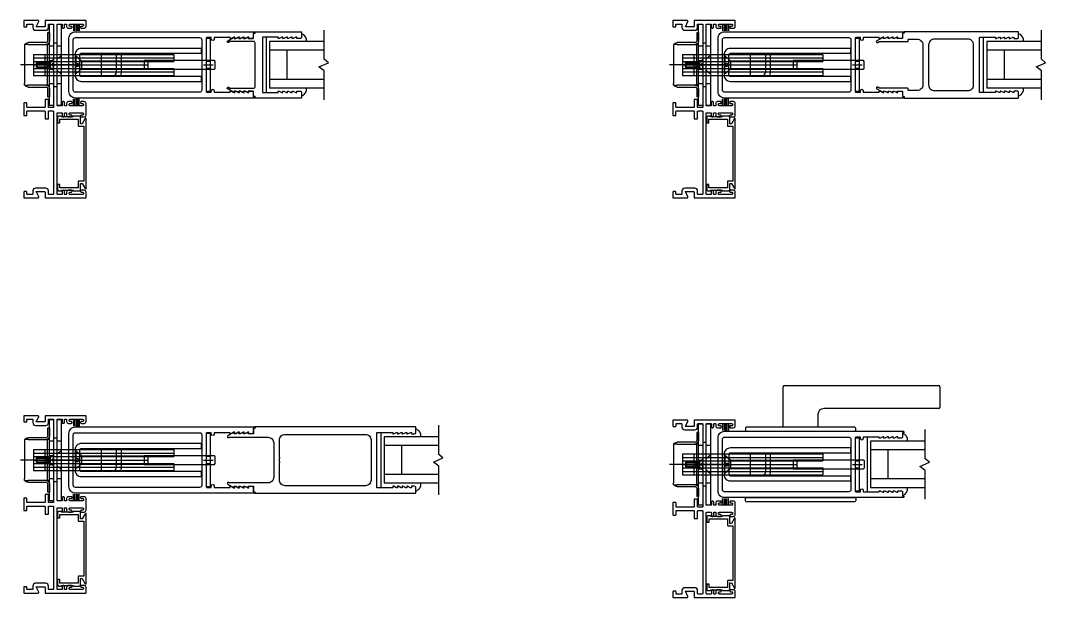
# Model space of a CAD drawing. Extents: x 0.2 to 54, y -4.4 to 30.3.
# Drawn here: x 2.86 to 24.92, y -4.39 to 8.02 of the extents above; entities that cross this region are included whole.
import ezdxf

# ---------------------------------------------------------------- set-up
doc = ezdxf.new("R2010")
doc.units = 0
doc.header["$MEASUREMENT"] = 0
doc.layers.get('0').update_dxf_attribs({"linetype": 'CONTINUOUS'})
for name, color, linetype in [('11', 1, 'CONTINUOUS'), ('FRAME', 1, 'CONTINUOUS'), ('GLASS-VINYL', 7, 'CONTINUOUS'), ('SASH', 5, 'CONTINUOUS'), ('STRIKE-PLATE', 7, 'CONTINUOUS')]:
    doc.layers.add(name, color=color, linetype=linetype)

# ---------------------------------------------------------------- blocks, each defined once
blk = doc.blocks.new('3767 LEADSILE')
for points in [[(3.769, -0.597), (3.749, -0.597), (3.689, -0.565), (3.669, -0.565), (3.669, -0.597), (3.649, -0.597), (3.589, -0.565), (3.569, -0.565), (3.569, -0.597), (3.549, -0.597), (3.489, -0.565), (3.469, -0.565), (3.469, -0.588), (3.126, -0.588), (3.126, -0.556, 1), (3.064, -0.556), (3.064, -0.588), (2.969, -0.588, -0.414214), (2.954, -0.573), (2.954, 0.573, -0.414214), (2.969, 0.588), (3.064, 0.588), (3.064, 0.556, 1), (3.126, 0.556), (3.126, 0.588), (3.469, 0.588), (3.469, 0.565), (3.489, 0.565), (3.549, 0.597), (3.569, 0.597), (3.569, 0.565), (3.589, 0.565), (3.649, 0.597), (3.669, 0.597), (3.669, 0.565), (3.689, 0.565), (3.749, 0.597), (3.769, 0.597), (3.769, 0.565), (3.789, 0.565), (3.849, 0.597), (3.869, 0.597), (3.869, 0.565), (3.938, 0.565, 0.414214), (3.969, 0.596), (3.969, 0.681), (3.989, 0.681, 1), (3.989, 0.713), (0.14, 0.713, 0.414214), (0, 0.573), (0, -0.573, 0.414214), (0.14, -0.713), (3.989, -0.713, 1), (3.989, -0.681), (3.969, -0.681), (3.969, -0.596, 0.414214), (3.938, -0.565), (3.869, -0.565), (3.869, -0.597), (3.849, -0.597), (3.789, -0.565), (3.769, -0.565)], [(2.814, -0.588, 0.414214), (2.86, -0.542), (2.86, 0.542, 0.414214), (2.814, 0.588), (0.14, 0.588, 0.414214), (0.094, 0.542), (0.094, -0.542, 0.414214), (0.14, -0.588)]]:
    blk.add_lwpolyline(points, format="xyb", close=True)
blk = doc.blocks.new('ARCHETYPE LATCH')
for p, q in [((-0.631, 0.225), (2.389, 0.225)), ((-0.631, 0.225), (-0.631, -0.225)), ((-0.381, -0.225), (-0.381, 0.225)), ((0.831, -0.225), (0.831, 0.225)), ((1.262, 0.235), (1.157, 0.235)), ((1.157, -0.145), (1.157, 0.235)), ((1.262, -0.145), (1.262, 0.235)), ((2.389, 0.225), (2.389, 0.075)), ((-0.631, 0.15), (2.389, 0.15)), ((-0.631, 0.075), (2.389, 0.075)), ((-0.631, 0), (1.837, 0)), ((0.28, 0.193), (0.28, 0.03)), ((0.401, 0.089), (0.28, 0.193)), ((0.28, 0.03), (0.333, 0.03)), ((0.333, 0.03), (0.333, -0.03)), ((0.401, 0.089), (1.749, 0.089)), ((0.401, 0.089), (0.401, -0.089)), ((1.837, -0.075), (1.837, 0.075)), ((-0.631, -0.075), (2.389, -0.075)), ((-0.631, -0.15), (2.389, -0.15)), ((0.28, -0.192), (0.28, -0.03)), ((0.28, -0.03), (0.333, -0.03)), ((0.401, -0.089), (0.28, -0.192)), ((0.401, -0.089), (1.749, -0.089)), ((2.389, -0.075), (2.389, -0.225))]:
    blk.add_line(p, q)
at = {"ltscale": 0.3}
for p, q in [((0.239, 0), (-0.021, 0)), ((0.401, 0), (1.036, 0)), ((3.025, 0), (3.235, 0))]:
    blk.add_line(p, q, dxfattribs=at)
at = {"ltscale": 0.5}
for p, q in [((0.262, 0.206), (0.355, 0.125)), ((3.085, 0.095), (3.175, 0.095)), ((3.085, 0.095), (3.1, 0.08)), ((3.1, 0.08), (3.16, 0.08)), ((3.175, 0.095), (3.16, 0.08)), ((0.355, -0.125), (0.262, -0.205)), ((3.1, -0.08), (3.085, -0.095)), ((3.085, -0.095), (3.175, -0.095)), ((3.16, -0.08), (3.1, -0.08)), ((3.16, -0.08), (3.175, -0.095))]:
    blk.add_line(p, q, dxfattribs=at)
for points in [[(3.064, 0.803), (0.749, 0.803, 0.414214), (0.719, 0.773), (0.719, 0.713), (3.094, 0.713), (3.094, 0.773, 0.414214)], [(3.064, -0.803), (0.749, -0.803, -0.414214), (0.719, -0.773), (0.719, -0.713), (3.094, -0.713), (3.094, -0.773, -0.414214)]]:
    blk.add_lwpolyline(points, format="xyb", close=True)
for points in [[(3.085, -0.568), (3.175, -0.568), (3.175, 0.568), (3.085, 0.568)], [(3.262, 0.093), (1.749, 0.093), (1.749, -0.093), (3.262, -0.093), (3.28, -0.075), (3.28, 0.075)]]:
    blk.add_lwpolyline(points, close=True)
blk.add_lwpolyline([(0.397, -0.355), (2.987, -0.355), (2.987, -0.25), (0.397, -0.25, -0.414214), (0.367, -0.22), (0.367, 0.22, -0.414214), (0.397, 0.25), (2.987, 0.25), (2.987, 0.355), (0.397, 0.355, 0.414214), (0.262, 0.22), (0.262, -0.22, 0.414214), (0.397, -0.355), (1.052, -0.355)], format="xyb")
blk.add_lwpolyline([(-0.631, -0.225), (2.389, -0.225)])
for radius, start in [(0.105, 270), (0.21, 330)]:
    blk.add_arc((1.052, -0.145), radius, start, 360)
blk = doc.blocks.new('*U22')
blk.add_blockref('ARCHETYPE LATCH', (0.123, 0))
at = {"xscale": -1, "rotation": 180}
blk.add_blockref('3767 LEADSILE', (0.254, 0), dxfattribs=at)
blk = doc.blocks.new('ARCHETYPE_LATCH ONLY')
for p, q in [((-0.631, 0.225), (2.389, 0.225)), ((-0.631, 0.225), (-0.631, -0.225)), ((-0.381, -0.225), (-0.381, 0.225)), ((0.831, -0.225), (0.831, 0.225)), ((1.262, 0.235), (1.157, 0.235)), ((1.157, -0.145), (1.157, 0.235)), ((1.262, -0.145), (1.262, 0.235)), ((2.389, 0.225), (2.389, 0.075)), ((-0.631, 0.15), (2.389, 0.15)), ((-0.631, 0.075), (2.389, 0.075)), ((-0.631, 0), (1.837, 0)), ((0.28, 0.193), (0.28, 0.03)), ((0.401, 0.089), (0.28, 0.193)), ((0.28, 0.03), (0.333, 0.03)), ((0.333, 0.03), (0.333, -0.03)), ((0.401, 0.089), (1.749, 0.089)), ((0.401, 0.089), (0.401, -0.089)), ((1.837, -0.075), (1.837, 0.075)), ((-0.631, -0.075), (2.389, -0.075)), ((-0.631, -0.15), (2.389, -0.15)), ((0.28, -0.192), (0.28, -0.03)), ((0.28, -0.03), (0.333, -0.03)), ((0.401, -0.089), (0.28, -0.192)), ((0.401, -0.089), (1.749, -0.089)), ((2.389, -0.075), (2.389, -0.225))]:
    blk.add_line(p, q)
at = {"ltscale": 0.3}
for p, q in [((0.239, 0), (-0.021, 0)), ((0.401, 0), (1.036, 0)), ((3.025, 0), (3.235, 0))]:
    blk.add_line(p, q, dxfattribs=at)
at = {"ltscale": 0.5}
for p, q in [((0.262, 0.206), (0.355, 0.125)), ((3.085, 0.095), (3.175, 0.095)), ((3.085, 0.095), (3.1, 0.08)), ((3.1, 0.08), (3.16, 0.08)), ((3.175, 0.095), (3.16, 0.08)), ((0.355, -0.125), (0.262, -0.205)), ((3.1, -0.08), (3.085, -0.095)), ((3.085, -0.095), (3.175, -0.095)), ((3.16, -0.08), (3.1, -0.08)), ((3.16, -0.08), (3.175, -0.095))]:
    blk.add_line(p, q, dxfattribs=at)
for points in [[(3.085, -0.568), (3.175, -0.568), (3.175, 0.568), (3.085, 0.568)], [(3.262, 0.093), (1.749, 0.093), (1.749, -0.093), (3.262, -0.093), (3.28, -0.075), (3.28, 0.075)]]:
    blk.add_lwpolyline(points, close=True)
blk.add_lwpolyline([(0.397, -0.355), (2.987, -0.355), (2.987, -0.25), (0.397, -0.25, -0.414214), (0.367, -0.22), (0.367, 0.22, -0.414214), (0.397, 0.25), (2.987, 0.25), (2.987, 0.355), (0.397, 0.355, 0.414214), (0.262, 0.22), (0.262, -0.22, 0.414214), (0.397, -0.355), (1.052, -0.355)], format="xyb")
blk.add_lwpolyline([(-0.631, -0.225), (2.389, -0.225)])
for radius, start in [(0.105, 270), (0.21, 330)]:
    blk.add_arc((1.052, -0.145), radius, start, 360)
blk = doc.blocks.new('*U21')
at = {"xscale": -1, "rotation": 180}
blk.add_blockref('3767 LEADSILE', (0.254, 0), dxfattribs=at)
blk.add_blockref('ARCHETYPE_LATCH ONLY', (0.123, 0))
blk = doc.blocks.new('1IN-SE')
blk.add_lwpolyline([(0.35, 0.503, 0.131652), (0.345, 0.502), (0.311, 0.482, -1), (0.291, 0.517), (0.418, 0.59), (0.433, 0.59), (0.433, 0.565), (0.463, 0.565), (0.518, 0.59), (0.533, 0.59), (0.533, 0.565), (0.563, 0.565), (0.618, 0.59), (0.633, 0.59), (0.633, 0.565), (0.663, 0.565), (0.718, 0.59), (0.733, 0.59), (0.733, 0.565), (0.833, 0.565, 0.414214), (0.843, 0.575), (0.843, 0.681), (0.879, 0.681), (0.879, 0.713), (1.869, 0.713, -0.414214), (1.879, 0.703), (1.879, 0.596, -0.414214), (1.848, 0.565), (1.779, 0.565), (1.779, 0.595), (1.759, 0.595), (1.699, 0.565), (1.679, 0.565), (1.679, 0.595), (1.659, 0.595), (1.599, 0.565), (1.579, 0.565), (1.579, 0.595), (1.559, 0.595), (1.499, 0.565), (1.479, 0.565), (1.479, 0.595), (1.459, 0.595), (1.399, 0.565), (1.379, 0.565), (1.379, 0.595), (1.046, 0.595, 0.414214), (1.036, 0.585), (1.036, -0.585, 0.414214), (1.046, -0.595), (1.379, -0.595), (1.379, -0.565), (1.399, -0.565), (1.459, -0.595), (1.479, -0.595), (1.479, -0.565), (1.499, -0.565), (1.559, -0.595), (1.579, -0.595), (1.579, -0.565), (1.599, -0.565), (1.659, -0.595), (1.679, -0.595), (1.679, -0.565), (1.699, -0.565), (1.759, -0.595), (1.779, -0.595), (1.779, -0.565), (1.848, -0.565, -0.414214), (1.879, -0.596), (1.879, -0.703, -0.414214), (1.869, -0.713), (0.879, -0.713), (0.879, -0.681), (0.843, -0.681), (0.843, -0.575, 0.414214), (0.833, -0.565), (0.733, -0.565), (0.733, -0.59), (0.718, -0.59), (0.663, -0.565), (0.633, -0.565), (0.633, -0.59), (0.618, -0.59), (0.563, -0.565), (0.533, -0.565), (0.533, -0.59), (0.518, -0.59), (0.463, -0.565), (0.433, -0.565), (0.433, -0.59), (0.418, -0.59), (0.291, -0.517, -1), (0.311, -0.482), (0.345, -0.502, 0.131652), (0.35, -0.503), (0.849, -0.503, 0.414214), (0.879, -0.473), (0.879, 0.473, 0.414214), (0.849, 0.503)], format="xyb", close=True)
blk = doc.blocks.new('2.5IN-SE')
blk.add_lwpolyline([(3.343, 0.703, 0.414214), (3.333, 0.713), (0.879, 0.713), (0.879, 0.681), (0.843, 0.681), (0.843, 0.575, -0.414214), (0.833, 0.565), (0.733, 0.565), (0.733, 0.59), (0.718, 0.59), (0.663, 0.565), (0.633, 0.565), (0.633, 0.59), (0.618, 0.59), (0.563, 0.565), (0.533, 0.565), (0.533, 0.59), (0.518, 0.59), (0.463, 0.565), (0.433, 0.565), (0.433, 0.59), (0.418, 0.59), (0.291, 0.517, 1), (0.311, 0.482), (0.345, 0.502, -0.131652), (0.35, 0.503), (0.958, 0.503, 0.414214), (0.968, 0.513), (0.968, 0.542, -0.414214), (0.978, 0.552), (1.161, 0.552, -0.414214), (1.281, 0.432), (1.281, -0.432, -0.414214), (1.161, -0.552), (0.978, -0.552, -0.414214), (0.968, -0.542), (0.968, -0.513, 0.414214), (0.958, -0.503), (0.35, -0.503, -0.131652), (0.345, -0.502), (0.311, -0.482, 1), (0.291, -0.517), (0.418, -0.59), (0.433, -0.59), (0.433, -0.565), (0.463, -0.565), (0.518, -0.59), (0.533, -0.59), (0.533, -0.565), (0.563, -0.565), (0.618, -0.59), (0.633, -0.59), (0.633, -0.565), (0.663, -0.565), (0.718, -0.59), (0.733, -0.59), (0.733, -0.565), (0.833, -0.565, -0.414214), (0.843, -0.575), (0.843, -0.681), (0.879, -0.681), (0.879, -0.713), (3.333, -0.713, 0.414214), (3.343, -0.703), (3.343, -0.596, 0.414214), (3.312, -0.565), (3.243, -0.565), (3.243, -0.595), (3.223, -0.595), (3.163, -0.565), (3.143, -0.565), (3.143, -0.595), (3.123, -0.595), (3.063, -0.565), (3.043, -0.565), (3.043, -0.595), (3.023, -0.595), (2.963, -0.565), (2.943, -0.565), (2.943, -0.595), (2.923, -0.595), (2.863, -0.565), (2.843, -0.565), (2.843, -0.595), (2.51, -0.595, -0.414214), (2.5, -0.585), (2.5, 0.585, -0.414214), (2.51, 0.595), (2.843, 0.595), (2.843, 0.565), (2.863, 0.565), (2.923, 0.595), (2.943, 0.595), (2.943, 0.565), (2.963, 0.565), (3.023, 0.595), (3.043, 0.595), (3.043, 0.565), (3.063, 0.565), (3.123, 0.595), (3.143, 0.595), (3.143, 0.565), (3.163, 0.565), (3.223, 0.595), (3.243, 0.595), (3.243, 0.565), (3.312, 0.565, 0.414214), (3.343, 0.596), (3.343, 0.702)], format="xyb")
blk.add_lwpolyline([(2.255, -0.552, 0.414214), (2.375, -0.432), (2.375, 0.432, 0.414214), (2.255, 0.552), (1.526, 0.552, 0.414214), (1.406, 0.432), (1.406, -0.432, 0.414214), (1.526, -0.552)], format="xyb", close=True)
blk = doc.blocks.new('3.5IN-SE')
for points in [[(4.223, 0.595), (4.243, 0.595), (4.243, 0.565), (4.313, 0.565, 0.414214), (4.343, 0.595), (4.343, 0.713), (0.877, 0.713), (0.877, 0.681), (0.843, 0.681), (0.843, 0.565), (0.733, 0.565), (0.733, 0.59), (0.718, 0.59), (0.648, 0.565), (0.633, 0.565), (0.633, 0.59), (0.618, 0.59), (0.548, 0.565), (0.533, 0.565), (0.533, 0.59), (0.518, 0.59), (0.448, 0.565), (0.433, 0.565), (0.433, 0.59), (0.418, 0.59), (0.291, 0.517, 1.328351), (0.319, 0.49), (1.161, 0.49, -0.414214), (1.281, 0.37), (1.281, -0.37, -0.414214), (1.161, -0.49), (0.319, -0.49, 1.328351), (0.291, -0.517), (0.418, -0.59), (0.433, -0.59), (0.433, -0.565), (0.448, -0.565), (0.518, -0.59), (0.533, -0.59), (0.533, -0.565), (0.548, -0.565), (0.618, -0.59), (0.633, -0.59), (0.633, -0.565), (0.648, -0.565), (0.718, -0.59), (0.733, -0.59), (0.733, -0.565), (0.843, -0.565), (0.843, -0.681), (0.877, -0.681), (0.877, -0.713), (4.343, -0.713), (4.343, -0.595, 0.414214), (4.313, -0.565), (4.243, -0.565), (4.243, -0.595), (4.223, -0.595), (4.163, -0.565), (4.143, -0.565), (4.143, -0.595), (4.123, -0.595), (4.063, -0.565), (4.043, -0.565), (4.043, -0.595), (4.023, -0.595), (3.963, -0.565), (3.943, -0.565), (3.943, -0.595), (3.923, -0.595), (3.863, -0.565), (3.843, -0.565), (3.843, -0.595), (3.5, -0.595), (3.5, 0.595), (3.843, 0.595), (3.843, 0.565), (3.863, 0.565), (3.923, 0.595), (3.943, 0.595), (3.943, 0.565), (3.963, 0.565), (4.023, 0.595), (4.043, 0.595), (4.043, 0.565), (4.063, 0.565), (4.123, 0.595), (4.143, 0.595), (4.143, 0.565), (4.163, 0.565)], [(1.526, -0.552, -0.414214), (1.406, -0.432), (1.406, -0.06, 1), (1.406, -0.04), (1.406, 0.04, 1), (1.406, 0.06), (1.406, 0.432, -0.414214), (1.526, 0.552), (3.255, 0.552, -0.414214), (3.375, 0.432), (3.375, -0.432, -0.414214), (3.255, -0.552)]]:
    blk.add_lwpolyline(points, format="xyb", close=True)
blk = doc.blocks.new('3712-2 TRACK JAMB')
blk.add_lwpolyline([(-0.1825, -1.823), (-0.1825, -0.085, -0.4142136), (-0.1725, -0.075), (-0.0825, -0.075, -0.4142136), (-0.0725, -0.085), (-0.0725, -0.1405, 0.4142136), (-0.048, -0.165), (-0.0475, -0.165, 0.4142136), (-0.0225, -0.14), (-0.0225, -0.085, -0.4142136), (-0.0125, -0.075), (0.0125, -0.075, -0.4142136), (0.0225, -0.085), (0.0225, -0.125, 0.4142136), (0.0625, -0.165), (0.123, -0.165, 0.4142136), (0.1425, -0.1455), (0.1425, -0.145, 0.4142136), (0.1225, -0.125), (0.102, -0.125, -0.4142136), (0.0775, -0.1005), (0.0775, -0.0995, -0.4142136), (0.102, -0.075), (0.363, -0.075, -0.4142136), (0.3875, -0.0995), (0.3875, -0.1005, -0.4142136), (0.363, -0.125), (0.3425, -0.125, 0.4142136), (0.3225, -0.145, 0.4142136), (0.3425, -0.165), (0.4025, -0.165, 0.4142136), (0.4425, -0.125), (0.4425, -0.01, 0.4142136), (0.4325, 0), (-0.4325, 0, 0.4142136), (-0.4425, -0.01), (-0.4425, -0.125, -0.4142136), (-0.4525, -0.135), (-0.6305, -0.135), (-0.579, -0.0227, 0.5466243), (-0.5935, 0), (-0.8905, 0, 0.4142136), (-0.9005, -0.01), (-0.9005, -0.125, 0.4142136), (-0.8905, -0.135), (-0.8425, -0.135, 0.4142136), (-0.8325, -0.125), (-0.8325, -0.085, -0.4142136), (-0.8225, -0.075), (-0.7155, -0.075, -0.4142136), (-0.7055, -0.085), (-0.7055, -0.15, 0.4142136), (-0.6455, -0.21), (-0.4275, -0.21, 0.4142136), (-0.3675, -0.15), (-0.3675, -0.085, -0.4142136), (-0.3575, -0.075), (-0.2675, -0.075, -0.4142136), (-0.2575, -0.085), (-0.2575, -1.8605, -0.4142136), (-0.2675, -1.8705), (-0.3575, -1.8705, -0.4142136), (-0.3675, -1.8605), (-0.3675, -1.708, 0.4142136), (-0.3775, -1.698), (-0.4325, -1.698, 0.4142136), (-0.4425, -1.708), (-0.4425, -1.8605, -0.4142136), (-0.4525, -1.8705), (-0.7678, -1.8705), (-0.8225, -1.8705, -0.4142136), (-0.8325, -1.8605), (-0.8325, -1.783, 0.4142136), (-0.8425, -1.773), (-0.8905, -1.773, 0.4142136), (-0.9005, -1.783), (-0.9005, -2.033, 0.4142136), (-0.8905, -2.043), (-0.8425, -2.043, 0.4142136), (-0.8325, -2.033), (-0.8325, -1.9555, -0.4142136), (-0.8225, -1.9455), (-0.7809, -1.9455), (-0.4525, -1.9455, -0.4142136), (-0.4425, -1.9555), (-0.4425, -2.108, 0.4142136), (-0.4325, -2.118), (-0.3775, -2.118, 0.4142136), (-0.3675, -2.108), (-0.3675, -1.9555, -0.4142136), (-0.3575, -1.9455), (-0.2675, -1.9455, -0.4142136), (-0.2575, -1.9555), (-0.2575, -3.731, -0.4142136), (-0.2675, -3.741), (-0.3575, -3.741, -0.4142136), (-0.3675, -3.731), (-0.3675, -3.666, 0.4142136), (-0.4275, -3.606), (-0.6455, -3.606, 0.4142136), (-0.7055, -3.666), (-0.7055, -3.731, -0.4142136), (-0.7155, -3.741), (-0.8225, -3.741, -0.4142136), (-0.8325, -3.731), (-0.8325, -3.691, 0.4142136), (-0.8425, -3.681), (-0.8905, -3.681, 0.4142136), (-0.9005, -3.691), (-0.9005, -3.806, 0.4142136), (-0.8905, -3.816), (-0.5935, -3.816, 0.5466243), (-0.579, -3.7933), (-0.6305, -3.681), (-0.4525, -3.681, -0.4142136), (-0.4425, -3.691), (-0.4425, -3.806, 0.4142136), (-0.4325, -3.816), (0.4325, -3.816, 0.4142136), (0.4425, -3.806), (0.4425, -3.691, 0.4142136), (0.4025, -3.651), (0.3425, -3.651, 0.4142136), (0.3225, -3.671, 0.4142136), (0.3425, -3.691), (0.363, -3.691, -0.4142136), (0.3875, -3.7155), (0.3875, -3.7165, -0.4142136), (0.363, -3.741), (0.102, -3.741, -0.4142136), (0.0775, -3.7165), (0.0775, -3.7155, -0.4142136), (0.102, -3.691), (0.1225, -3.691, 0.4142136), (0.1425, -3.671), (0.1425, -3.6705, 0.4142136), (0.123, -3.651), (0.0625, -3.651, 0.4142136), (0.0225, -3.691), (0.0225, -3.731, -0.4142136), (0.0125, -3.741), (-0.0125, -3.741, -0.4142136), (-0.0225, -3.731), (-0.0225, -3.676, 0.4142136), (-0.0475, -3.651), (-0.048, -3.651, 0.4142136), (-0.0725, -3.6755), (-0.0725, -3.731, -0.4142136), (-0.0825, -3.741), (-0.1725, -3.741, -0.4142136), (-0.1825, -3.731), (-0.1825, -1.993, -0.4142136), (-0.1725, -1.983), (-0.0825, -1.983, -0.4142136), (-0.0725, -1.993), (-0.0725, -2.0485, 0.4142136), (-0.048, -2.073), (-0.0475, -2.073, 0.4142136), (-0.0225, -2.048), (-0.0225, -1.983), (0.0225, -1.983), (0.0225, -2.033, 0.4142136), (0.0625, -2.073), (0.123, -2.073, 0.4142136), (0.1425, -2.0535), (0.1425, -2.053, 0.4142136), (0.1225, -2.033), (0.102, -2.033, -0.4142136), (0.0775, -2.0085), (0.0775, -2.0075, -0.4142136), (0.102, -1.983), (0.363, -1.983, -0.4142136), (0.3875, -2.0075), (0.3875, -2.0085, -0.4142136), (0.363, -2.033), (0.3425, -2.033, 0.4142136), (0.3225, -2.053, 0.4142136), (0.3425, -2.073), (0.4025, -2.073, 0.4142136), (0.4425, -2.033), (0.4425, -1.783, 0.4142136), (0.4025, -1.743), (0.3425, -1.743, 0.4142136), (0.3225, -1.763, 0.4142136), (0.3425, -1.783), (0.363, -1.783, -0.4142136), (0.3875, -1.8075), (0.3875, -1.8085, -0.4142136), (0.363, -1.833), (0.102, -1.833, -0.4142136), (0.0775, -1.8085), (0.0775, -1.8075, -0.4142136), (0.102, -1.783), (0.1225, -1.783, 0.4142136), (0.1425, -1.763), (0.1425, -1.7625, 0.4142136), (0.123, -1.743), (0.0625, -1.743, 0.4142136), (0.0225, -1.783), (0.0225, -1.833), (-0.0225, -1.833), (-0.0225, -1.768, 0.4142136), (-0.0475, -1.743), (-0.048, -1.743, 0.4142136), (-0.0725, -1.7675), (-0.0725, -1.823, -0.4142136), (-0.0825, -1.833), (-0.1725, -1.833, -0.4142136)], format="xyb", close=True)
blk = doc.blocks.new('3710 Jamb Filler')
blk.add_lwpolyline([(-0.12, 0.774, 0.414214), (-0.15, 0.804), (-0.27, 0.804, 0.414214), (-0.28, 0.794), (-0.28, 0.789), (-0.53, 0.789), (-0.53, 0.794, 0.414214), (-0.54, 0.804), (-0.585, 0.804, 0.414214), (-0.615, 0.774), (-0.615, 0.674, 0.414214), (-0.605, 0.664), (-0.575, 0.664, 0.414214), (-0.565, 0.674), (-0.565, 0.739), (-0.17, 0.739), (-0.17, 0.601, 0.414214), (-0.16, 0.591), (-0.05, 0.591), (-0.05, -0.591), (-0.16, -0.591, 0.414214), (-0.17, -0.601), (-0.17, -0.739), (-0.565, -0.739), (-0.565, -0.674, 0.414214), (-0.575, -0.664), (-0.605, -0.664, 0.414214), (-0.615, -0.674), (-0.615, -0.774, 0.414214), (-0.585, -0.804), (-0.54, -0.804, 0.414214), (-0.53, -0.794), (-0.53, -0.789), (-0.28, -0.789), (-0.28, -0.794, 0.414214), (-0.27, -0.804), (-0.15, -0.804, 0.414214), (-0.12, -0.774), (-0.12, -0.641), (-0.084, -0.641), (-0.019, -0.754, 0.767327), (0, -0.749), (0, 0.749, 0.767327), (-0.019, 0.754), (-0.084, 0.641), (-0.12, 0.641)], format="xyb", close=True)
blk = doc.blocks.new('StrikePlateAssy(EX_HI)')
at = {"linetype": 'Continuous'}
for p, q in [((-0.165, 0.688), (-0.205, 0.688)), ((-0.205, 0.517), (-0.205, 0.688)), ((-0.165, 0.517), (-0.165, 0.688)), ((-0.625, 0.477), (-0.245, 0.477)), ((-0.705, 0.437), (-0.625, 0.437)), ((-0.705, 0.437), (-0.705, 0.397)), ((-0.705, -0.398), (-0.705, 0.397)), ((-0.245, 0.437), (-0.625, 0.437)), ((-0.205, 0.437), (-0.245, 0.437)), ((-0.205, 0.437), (-0.205, -0.438)), ((-0.165, 0.437), (-0.205, 0.437)), ((-0.165, 0.437), (-0.165, -0.438)), ((0.09, 0.203), (0, 0.124)), ((0.09, -0.203), (0, -0.124)), ((-0.705, -0.438), (-0.705, -0.398)), ((-0.625, -0.438), (-0.705, -0.438)), ((-0.625, -0.438), (-0.245, -0.438)), ((-0.245, -0.438), (-0.205, -0.438)), ((-0.165, -0.438), (-0.205, -0.438)), ((-0.245, -0.478), (-0.625, -0.478)), ((-0.205, -0.688), (-0.205, -0.518)), ((-0.165, -0.688), (-0.165, -0.518)), ((-0.165, -0.688), (-0.205, -0.688))]:
    blk.add_line(p, q, dxfattribs=at)
for p, q in [((0, 0.469), (-0.075, 0.469)), ((-0.075, 0.406), (-0.165, 0.406)), ((0.09, 0.406), (0, 0.406)), ((-0.436, 0.054), (-0.45, 0.04)), ((-0.45, 0.04), (-0.222, 0.04)), ((-0.45, -0.04), (-0.45, 0.04)), ((-0.197, 0.054), (-0.436, 0.054)), ((-0.436, -0.054), (-0.436, 0.054)), ((0.013, 0), (-0.23, 0)), ((-0.222, 0.04), (-0.197, 0.054)), ((-0.222, -0.054), (-0.222, 0.054)), ((-0.197, -0.054), (-0.197, 0.054)), ((-0.147, 0.051), (-0.197, 0.051)), ((-0.165, 0.095), (-0.165, -0.095)), ((-0.165, 0.095), (-0.075, 0.095)), ((-0.138, 0.065), (-0.165, 0.065)), ((-0.147, 0.051), (-0.075, 0.113)), ((-0.147, -0.051), (-0.147, 0.051)), ((-0.138, 0.065), (-0.075, 0.12)), ((-0.075, 0.02), (-0.105, 0.02)), ((-0.105, -0.019), (-0.105, 0.02)), ((-0.075, 0.113), (-0.075, 0.02)), ((0.173, 0), (-0.07, 0)), ((-0.044, 0), (-0.788, 0)), ((-0.45, -0.04), (-0.222, -0.04)), ((-0.436, -0.054), (-0.45, -0.04)), ((-0.197, -0.054), (-0.436, -0.054)), ((-0.222, -0.04), (-0.197, -0.054)), ((-0.147, -0.051), (-0.197, -0.051)), ((-0.138, -0.065), (-0.165, -0.065)), ((-0.165, -0.095), (-0.075, -0.095)), ((-0.147, -0.051), (-0.075, -0.112)), ((-0.138, -0.065), (-0.075, -0.12)), ((-0.075, -0.019), (-0.105, -0.019)), ((-0.075, -0.112), (-0.075, -0.019)), ((-0.075, -0.406), (-0.165, -0.406)), ((0.09, -0.406), (0, -0.406)), ((0, -0.469), (-0.075, -0.469))]:
    blk.add_line(p, q)
for points in [[(-0.165, -0.875), (-0.075, -0.875), (-0.075, 0.875), (-0.165, 0.875)], [(0, -0.875), (0.09, -0.875), (0.09, 0.875), (0, 0.875)]]:
    blk.add_lwpolyline(points, close=True)
for centre, radius, start, end in [((-0.625, 0.397), 0.08, 90, 150), ((-0.245, 0.517), 0.08, 270, 0), ((-0.245, 0.517), 0.04, 270, 0), ((-0.625, -0.398), 0.08, 210, 270), ((-0.245, -0.518), 0.08, 0, 90), ((-0.245, -0.518), 0.04, 0, 90)]:
    blk.add_arc(centre, radius, start, end, dxfattribs=at)
blk = doc.blocks.new('*U40')
at = {"layer": 'STRIKE-PLATE', "color": 7}
for p, q in [((-0.262, 3.741), (-0.262, 3.593)), ((-0.231, 3.741), (-0.231, 3.593)), ((-0.2, 3.741), (-0.2, 3.593)), ((-0.169, 3.741), (-0.169, 3.593)), ((-0.138, 3.741), (-0.138, 3.593)), ((-0.262, 1.983), (-0.262, 2.131)), ((-0.231, 1.983), (-0.231, 2.131)), ((-0.2, 1.983), (-0.2, 2.131)), ((-0.169, 1.983), (-0.169, 2.131)), ((-0.138, 1.983), (-0.138, 2.131))]:
    blk.add_line(p, q, dxfattribs=at)
at = {"layer": 'FRAME'}
for name, p in [('3712-2 TRACK JAMB', (-0.433, 3.816)), ('3710 Jamb Filler', (0.01, 0.954))]:
    blk.add_blockref(name, p, dxfattribs=at)
at = {"layer": 'STRIKE-PLATE', "xscale": -1, "rotation": 180}
blk.add_blockref('StrikePlateAssy(EX_HI)', (-0.615, 2.862), dxfattribs=at)

msp = doc.modelspace()

# ---------------------------------------------------------------- linework, layer by layer
at = {"layer": '11'}
for p, q in [((19.27, -0.722), (19.27, 0.146)), ((19.3, 0.176), (22.615, 0.176)), ((22.645, 0.146), (22.645, -0.294)), ((22.615, -0.324), (20.145, -0.324)), ((20.02, -0.449), (20.02, -0.722))]:
    msp.add_line(p, q, dxfattribs=at)
for centre, radius, start, end in [((19.3, 0.146), 0.03, 90, 180), ((22.615, 0.146), 0.03, 0, 90), ((20.145, -0.449), 0.125, 90, 180), ((22.615, -0.294), 0.03, 270, 0)]:
    msp.add_arc(centre, radius, start, end, dxfattribs=at)
at = {"layer": 'GLASS-VINYL', "color": 7}
for p, q in [((8.152, 6.482), (8.152, 7.658)), ((9.394, 7.57), (8.217, 7.57)), ((8.217, 7.57), (8.217, 6.57)), ((23.586, 6.482), (23.586, 7.658)), ((24.828, 7.57), (23.651, 7.57)), ((23.651, 7.57), (23.651, 6.57)), ((9.394, 7.383), (8.217, 7.383)), ((8.592, 7.383), (8.592, 6.758)), ((24.828, 7.383), (23.651, 7.383)), ((24.026, 7.383), (24.026, 6.758)), ((9.394, 6.758), (8.217, 6.758)), ((24.828, 6.758), (23.651, 6.758)), ((9.394, 6.57), (8.217, 6.57)), ((24.828, 6.57), (23.651, 6.57)), ((10.616, -2.018), (10.616, -0.842)), ((11.858, -0.93), (10.681, -0.93)), ((10.681, -0.93), (10.681, -1.93)), ((21.087, -2.113), (21.087, -0.937)), ((22.329, -1.025), (21.152, -1.025)), ((21.152, -1.025), (21.152, -2.025)), ((11.858, -1.117), (10.681, -1.117)), ((11.056, -1.117), (11.056, -1.742)), ((22.329, -1.212), (21.152, -1.212)), ((21.527, -1.212), (21.527, -1.837)), ((11.858, -1.742), (10.681, -1.742)), ((11.858, -1.93), (10.681, -1.93)), ((22.329, -1.837), (21.152, -1.837)), ((22.329, -2.025), (21.152, -2.025))]:
    msp.add_line(p, q, dxfattribs=at)
at = {"layer": 'GLASS-VINYL'}
for points in [[(9.394, 6.32), (9.394, 6.94), (9.28, 7.025), (9.484, 7.116), (9.394, 7.19), (9.394, 7.82)], [(24.828, 6.32), (24.828, 6.94), (24.713, 7.025), (24.917, 7.116), (24.828, 7.19), (24.828, 7.82)], [(11.858, -2.18), (11.858, -1.56), (11.744, -1.475), (11.948, -1.384), (11.858, -1.31), (11.858, -0.68)], [(22.329, -2.275), (22.329, -1.655), (22.215, -1.571), (22.418, -1.479), (22.329, -1.405), (22.329, -0.775)]]:
    msp.add_lwpolyline(points, dxfattribs=at)
at = {"layer": 'GLASS-VINYL', "color": 7}
for centre, start, end in [((8.859, 7.595), 350.7597, 72.6458), ((24.293, 7.595), 350.7597, 72.6458), ((8.859, 6.546), 287.3542, 9.2403), ((24.293, 6.546), 287.3542, 9.2403), ((11.323, -0.905), 350.7597, 72.6458), ((21.794, -1), 350.7597, 72.6458), ((11.323, -1.954), 287.3542, 9.2403), ((21.794, -2.049), 287.3542, 9.2403)]:
    msp.add_arc(centre, 0.153, start, end, dxfattribs=at)

# ---------------------------------------------------------------- block references
for p in [(4.26, 4.208), (18.23, 4.208), (4.26, -4.292), (18.231, -4.387)]:
    msp.add_blockref('*U40', p)
at = {"layer": 'FRAME'}
for name, p in [('1IN-SE', (7.026, 7.07)), ('2.5IN-SE', (20.995, 7.07)), ('3.5IN-SE', (7.026, -1.43))]:
    msp.add_blockref(name, p, dxfattribs=at)
at = {"layer": 'SASH'}
for name, p in [('*U21', (3.645, 7.07)), ('*U21', (17.615, 7.07)), ('*U21', (3.645, -1.43)), ('*U22', (17.616, -1.525))]:
    msp.add_blockref(name, p, dxfattribs=at)

doc.saveas('drawing.dxf')
